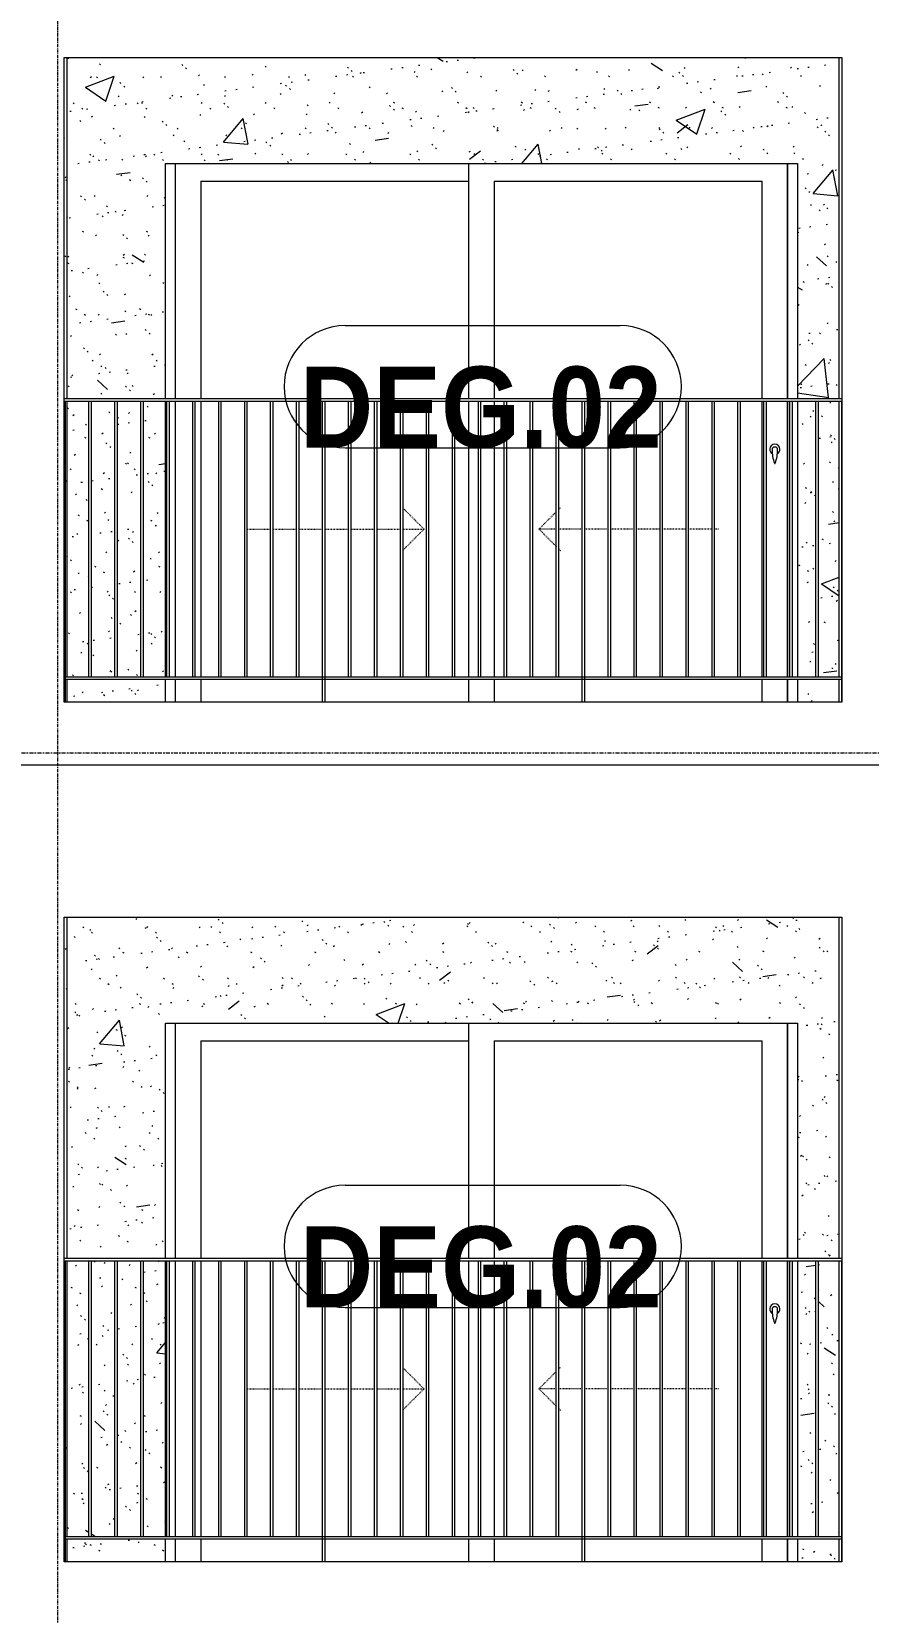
# Model space of a CAD drawing. Header units: millimetres. Extents: x -134153 to 99383, y -5233 to 35400.
# Drawn here: x 61355 to 64664, y 5600 to 11852 of the extents above; entities that cross this region are included whole.
import ezdxf

# ---------------------------------------------------------------- set-up
doc = ezdxf.new("R2010")
doc.units = ezdxf.units.MM
for name, pattern in [('Centre', [31.75, 6.35, -4.7625, 15.875, -4.7625]), ('Dash', [6, 3, -3]), ('Grid Line', [22.225, 12.7, -3.175, 3.175, -3.175])]:
    doc.linetypes.add(name, pattern=pattern)
for name, color, linetype, lineweight in [('0-2', 250, 'Continuous', 5), ('A-DOOR', 31, 'Continuous', 9), ('A-DOOR-FRAM', 31, 'Continuous', 9), ('A-DOOR-HDLN', 31, 'Dash', 9), ('A-DOOR-IDEN', 31, 'Continuous', 9), ('A-FLOR-HRAL', 11, 'Continuous', 9), ('A-FLOR-LEVL-2', 51, 'Centre', 9), ('A-WALL', 113, 'Continuous', 9), ('A-WALL-PATT-1', 9, 'Continuous', 9), ('I-WALL-1', 7, 'Continuous', 9), ('S-GRID-1', 1, 'Grid Line', 9)]:
    doc.layers.add(name, color=color, linetype=linetype, lineweight=lineweight)
doc.styles.add('Arial_B_2', font='arialbd_0.ttf', dxfattribs={"width": 0.9, "height": 320})
pattern_1 = [(50, (82572.6, 0), (1165.98, -102.01), [121.92, -1341.12]), (355, (82572.6, 0), (-225.554, 1222.763), [97.536, -1072.896]), (100.451, (82669.8, -8.5), (940.433, 1120.746), [103.616, -1139.776]), (46.184, (82572.6, 325.1), (1734.91, -269.07), [182.88, -2011.68]), (96.636, (82717.2, 302.7), (1519.38, 1583.54), [155.42, -1709.66]), (351.184, (82572.6, 325.1), (1519.39, 1583.52), [146.3, -1609.34]), (21, (82735.2, 243.8), (970.332, -654.498), [121.92, -1341.12]), (326, (82735.2, 243.8), (395.53, 1178.804), [97.536, -1072.896]), (71.451, (82816, 189.3), (1365.87, 524.296), [103.616, -1139.776]), (37.5, (82572.62, 0), (19.767, 541.153), [53.645, -1006.246, 53.645, -1035.507, -1076.96]), (37.5, (82572.62, 0), (19.767, 541.153), [-2149.043, 53.645, -1023.315]), (7.5, (82572.6, 0), (427.646, 641.156), [53.645, -567.334, 53.645, -981.862, -410.464]), (7.5, (82572.6, 0), (427.646, 641.156), [-1656.486, 53.645, -356.82]), (327.5, (82210.1, 0), (867.782, -36.665), [53.645, -352.755, 53.645, -1214.323, -1682.496]), (327.5, (82210.1, 0), (867.782, -36.665), [-1674.368, 53.645, -1628.85]), (317.5, (82047.56, 0), (948.028, 162.73), [53.645, -474.675, 53.645, -788.416, -1194.816]), (317.5, (82047.56, 0), (948.028, 162.73), [-1370.38, 53.645, -1141.17])]
pattern_2 = [(37.5, (82572.62, 0), (-5.1206, 156.61216), [5.364, -118.181, 5.364, -132.812, -132.08]), (37.5, (82572.62, 0), (-5.1206, 156.61216), [-261.722, 5.364, -126.716]), (7.5, (82572.62, 0), (143.847, 229.3842), [5.364, -61.285, 5.364, -105.989, -42.672]), (7.5, (82572.62, 0), (143.847, 229.3842), [-178.003, 5.364, -37.308]), (327.5, (82472.65, 0), (253.1176, 0.4601), [5.364, -35.276, 5.364, -140.94, -191.008]), (327.5, (82472.65, 0), (253.1176, 0.4601), [-186.944, 5.364, -185.644]), (317.5, (82472.65, 0), (244.3381, 71.3376), [5.364, -14.956, 5.364, -90.546, -109.728]), (317.5, (82472.65, 0), (244.3381, 71.3376), [-116.23, 5.364, -104.364])]

# ---------------------------------------------------------------- blocks, each defined once
blk = doc.blocks.new('NCV_TKTC_TANG 2_rvt-2-TKCS_MẶT ĐỨNG HƯỚNG NAM')
at = {"layer": 'A-WALL-PATT-1'}
h = blk.add_hatch(dxfattribs=at)
h.set_pattern_fill('FP_31', color=256, style=0, pattern_type=2)
h.set_pattern_definition(pattern_1)
h.paths.add_polyline_path([(99987.4, 5800), (99987.6, 5800), (99987.1, 5890), (99982.6, 5890), (99982.6, 5800)])
h.paths.add_polyline_path([(99982.6, 5900), (99987.6, 5900), (99987.6, 6990), (99982.6, 6990), (99982.6, 6513.3)])
h.paths.add_polyline_path([(99987.6, 7000), (99987.6, 8350), (99977.6, 8350), (99977.6, 7000), (99983.4, 7000)])
h = blk.add_hatch(dxfattribs=at)
h.set_pattern_fill('FP_32', color=256, style=0, pattern_type=2)
h.set_pattern_definition(pattern_2)
h.paths.add_polyline_path([(99987.4, 5800), (99987.6, 5800), (99987.1, 5890), (99982.6, 5890), (99982.6, 5800)])
h.paths.add_polyline_path([(99982.6, 5900), (99987.6, 5900), (99987.6, 6990), (99982.6, 6990), (99982.6, 6513.3)])
h.paths.add_polyline_path([(99987.6, 7000), (99987.6, 8350), (99977.6, 8350), (99977.6, 7000), (99983.4, 7000)])
h = blk.add_hatch(dxfattribs=at)
h.set_pattern_fill('FP_31', color=256, style=0, pattern_type=2)
h.set_pattern_definition(pattern_1)
h.paths.add_polyline_path([(102877.6, 5800), (103042.6, 5800), (103042.6, 5890), (102877.6, 5890)])
h.paths.add_polyline_path([(100013.2, 5800), (100377.6, 5800), (100377.6, 5890), (99987.6, 5890), (99987.6, 5800), (100003.9, 5800)])
h.paths.add_polyline_path([(100290.6, 5900), (100377.6, 5900), (100377.6, 6990), (100290.6, 6990), (100290.6, 6191.2)])
h.paths.add_polyline_path([(100057.6, 5900), (100075.2, 5900), (100075.2, 6990), (99987.6, 6990), (99987.6, 5900), (100030.3, 5900)])
h.paths.add_polyline_path([(103042.6, 5900), (103042.6, 6990), (102959.8, 6990), (102959.8, 5900), (103024.5, 5900)])
h.paths.add_polyline_path([(100085.2, 5900), (100177.9, 5900), (100177.9, 6990), (100085.2, 6990), (100085.2, 5934.6)])
h.paths.add_polyline_path([(102877.6, 5900), (102949.8, 5900), (102949.8, 6990), (102877.6, 6990), (102877.6, 6513.3)])
h.paths.add_polyline_path([(100187.9, 5900), (100280.6, 5900), (100280.6, 6990), (100187.9, 6990), (100187.9, 6062.9)])
h.paths.add_polyline_path([(100214.4, 7000), (100377.6, 7000), (100377.6, 7930), (102877.6, 7930), (102877.6, 7000), (103042.6, 7000), (103042.6, 8350), (99987.6, 8350), (99987.6, 7000)])
h = blk.add_hatch(dxfattribs=at)
h.set_pattern_fill('FP_32', color=256, style=0, pattern_type=2)
h.set_pattern_definition(pattern_2)
h.paths.add_polyline_path([(102877.6, 5800), (103042.6, 5800), (103042.6, 5890), (102877.6, 5890)])
h.paths.add_polyline_path([(100013.2, 5800), (100377.6, 5800), (100377.6, 5890), (99987.6, 5890), (99987.6, 5800), (100003.9, 5800)])
h.paths.add_polyline_path([(100290.6, 5900), (100377.6, 5900), (100377.6, 6990), (100290.6, 6990), (100290.6, 6191.2)])
h.paths.add_polyline_path([(100057.6, 5900), (100075.2, 5900), (100075.2, 6990), (99987.6, 6990), (99987.6, 5900), (100030.3, 5900)])
h.paths.add_polyline_path([(103042.6, 5900), (103042.6, 6990), (102959.8, 6990), (102959.8, 5900), (103024.5, 5900)])
h.paths.add_polyline_path([(100085.2, 5900), (100177.9, 5900), (100177.9, 6990), (100085.2, 6990), (100085.2, 5934.6)])
h.paths.add_polyline_path([(102877.6, 5900), (102949.8, 5900), (102949.8, 6990), (102877.6, 6990), (102877.6, 6513.3)])
h.paths.add_polyline_path([(100187.9, 5900), (100280.6, 5900), (100280.6, 6990), (100187.9, 6990), (100187.9, 6062.9)])
h.paths.add_polyline_path([(100214.4, 7000), (100377.6, 7000), (100377.6, 7930), (102877.6, 7930), (102877.6, 7000), (103042.6, 7000), (103042.6, 8350), (99987.6, 8350), (99987.6, 7000)])
at = {"layer": 'I-WALL-1'}
for p, q in [((99987.6, 8350), (99987.6, 7000)), ((103042.6, 7000), (103042.6, 8350)), ((100377.6, 7000), (100377.6, 7930)), ((100377.6, 7930), (102877.6, 7930)), ((102877.6, 7930), (102877.6, 7000)), ((99987.6, 6990), (99987.6, 5900)), ((100377.6, 5900), (100377.6, 6990)), ((102877.6, 6990), (102877.6, 5900)), ((103042.6, 5900), (103042.6, 6990)), ((99987.6, 5890), (99987.6, 5800)), ((100377.6, 5800), (100377.6, 5890)), ((102877.6, 5890), (102877.6, 5800)), ((103042.6, 5800), (103042.6, 5890))]:
    blk.add_line(p, q, dxfattribs=at)
blk = doc.blocks.new('NCV_TKTC_TANG 3 - 4_rvt-4-TKCS_MẶT ĐỨNG HƯỚNG NAM')
at = {"layer": 'A-WALL-PATT-1'}
h = blk.add_hatch(dxfattribs=at)
h.set_pattern_fill('FP_31', color=256, style=0, pattern_type=2)
h.set_pattern_definition(pattern_1)
h.paths.add_polyline_path([(99987.6, 9200), (99987.1, 9290), (99982.6, 9290), (99982.6, 9200), (99987.4, 9200)])
h.paths.add_polyline_path([(99987.6, 9300), (99987.6, 10390), (99982.6, 10390), (99982.6, 9300), (99987.1, 9300)])
h.paths.add_polyline_path([(99977.6, 10400), (99987.6, 10400), (99987.6, 11750), (99977.6, 11750), (99977.6, 10930.1)])
h = blk.add_hatch(dxfattribs=at)
h.set_pattern_fill('FP_32', color=256, style=0, pattern_type=2)
h.set_pattern_definition(pattern_2)
h.paths.add_polyline_path([(99987.6, 9200), (99987.1, 9290), (99982.6, 9290), (99982.6, 9200), (99987.4, 9200)])
h.paths.add_polyline_path([(99987.6, 9300), (99987.6, 10390), (99982.6, 10390), (99982.6, 9300), (99987.1, 9300)])
h.paths.add_polyline_path([(99977.6, 10400), (99987.6, 10400), (99987.6, 11750), (99977.6, 11750), (99977.6, 10930.1)])
h = blk.add_hatch(dxfattribs=at)
h.set_pattern_fill('FP_31', color=256, style=0, pattern_type=2)
h.set_pattern_definition(pattern_1)
h.paths.add_polyline_path([(100013.2, 9200), (100377.6, 9200), (100377.6, 9290), (99987.6, 9290), (99987.6, 9200), (100003.9, 9200)])
h.paths.add_polyline_path([(103031.7, 9200), (103042.6, 9200), (103042.6, 9290), (102877.6, 9290), (102877.6, 9200)])
h.paths.add_polyline_path([(100021.4, 9300), (100075.2, 9300), (100075.2, 10390), (99987.6, 10390), (99987.6, 9300)])
h.paths.add_polyline_path([(100085.2, 9300), (100177.9, 9300), (100177.9, 10390), (100085.2, 10390), (100085.2, 9334.6)])
h.paths.add_polyline_path([(100187.9, 9300), (100280.6, 9300), (100280.6, 10390), (100187.9, 10390), (100187.9, 9462.9)])
h.paths.add_polyline_path([(103024.5, 9300), (103042.6, 9300), (103042.6, 10390), (102959.8, 10390), (102959.8, 9300)])
h.paths.add_polyline_path([(102949.8, 9300), (102949.8, 10390), (102877.6, 10390), (102877.6, 9300)])
h.paths.add_polyline_path([(100377.6, 9300), (100377.6, 10390), (100290.6, 10390), (100290.6, 9300)])
h.paths.add_polyline_path([(100218.5, 10400), (100377.6, 10400), (100377.6, 11330), (102877.6, 11330), (102877.6, 10400), (103042.6, 10400), (103042.6, 11750), (99987.6, 11750), (99987.6, 10400), (100214.4, 10400)])
h = blk.add_hatch(dxfattribs=at)
h.set_pattern_fill('FP_32', color=256, style=0, pattern_type=2)
h.set_pattern_definition(pattern_2)
h.paths.add_polyline_path([(100013.2, 9200), (100377.6, 9200), (100377.6, 9290), (99987.6, 9290), (99987.6, 9200), (100003.9, 9200)])
h.paths.add_polyline_path([(103031.7, 9200), (103042.6, 9200), (103042.6, 9290), (102877.6, 9290), (102877.6, 9200)])
h.paths.add_polyline_path([(100021.4, 9300), (100075.2, 9300), (100075.2, 10390), (99987.6, 10390), (99987.6, 9300)])
h.paths.add_polyline_path([(100085.2, 9300), (100177.9, 9300), (100177.9, 10390), (100085.2, 10390), (100085.2, 9334.6)])
h.paths.add_polyline_path([(100187.9, 9300), (100280.6, 9300), (100280.6, 10390), (100187.9, 10390), (100187.9, 9462.9)])
h.paths.add_polyline_path([(103024.5, 9300), (103042.6, 9300), (103042.6, 10390), (102959.8, 10390), (102959.8, 9300)])
h.paths.add_polyline_path([(102949.8, 9300), (102949.8, 10390), (102877.6, 10390), (102877.6, 9300)])
h.paths.add_polyline_path([(100377.6, 9300), (100377.6, 10390), (100290.6, 10390), (100290.6, 9300)])
h.paths.add_polyline_path([(100218.5, 10400), (100377.6, 10400), (100377.6, 11330), (102877.6, 11330), (102877.6, 10400), (103042.6, 10400), (103042.6, 11750), (99987.6, 11750), (99987.6, 10400), (100214.4, 10400)])
at = {"layer": 'I-WALL-1'}
for p, q in [((99987.6, 11750), (99987.6, 10400)), ((103042.6, 10400), (103042.6, 11750)), ((100377.6, 10400), (100377.6, 11330)), ((100377.6, 11330), (102877.6, 11330)), ((102877.6, 11330), (102877.6, 10400)), ((99987.6, 10390), (99987.6, 9300)), ((100377.6, 9300), (100377.6, 10390)), ((102877.6, 10390), (102877.6, 9300)), ((103042.6, 9300), (103042.6, 10390)), ((99987.6, 9290), (99987.6, 9200)), ((100377.6, 9200), (100377.6, 9290)), ((102877.6, 9290), (102877.6, 9200)), ((103042.6, 9200), (103042.6, 9290))]:
    blk.add_line(p, q, dxfattribs=at)
blk = doc.blocks.new('DEG_02-DEG_03 - DEG_02-2500x2400mm-CỬA ĐI 02 CÁNH TRƯỢT-V252-TKCS_MẶT ĐỨNG HƯỚNG NAM')
at = {"layer": 'A-DOOR'}
for p, q in [((101577.6, 10400), (101577.6, 11330)), ((102837.6, 11330), (102837.6, 10400)), ((100517.6, 11260), (100517.6, 10400)), ((100517.6, 11260), (101577.6, 11260)), ((101677.6, 11260), (101677.6, 10400)), ((101677.6, 11260), (102737.6, 11260)), ((102737.6, 10400), (102737.6, 11260)), ((100517.6, 10390), (100517.6, 9300)), ((101577.6, 9300), (101577.6, 10390)), ((101677.6, 10390), (101677.6, 9300)), ((102737.6, 9300), (102737.6, 10390)), ((102837.6, 10390), (102837.6, 9300)), ((100517.6, 9290), (100517.6, 9200)), ((101577.6, 9200), (101577.6, 9290)), ((101677.6, 9290), (101677.6, 9200)), ((102737.6, 9200), (102737.6, 9290)), ((102837.6, 9290), (102837.6, 9200))]:
    blk.add_line(p, q, dxfattribs=at)
at = {"layer": 'A-DOOR', "flags": 128}
blk.add_lwpolyline([(102789.1, 10208.7), (102789.1, 10208.7), (102789, 10208.7), (102789, 10208.7), (102789, 10208.7), (102789, 10208.7), (102789, 10208.7), (102789, 10208.7), (102788.9, 10208.7), (102788.9, 10208.7), (102788.9, 10208.7), (102788.9, 10208.7), (102788.8, 10208.7), (102788.8, 10208.7), (102788.8, 10208.7), (102788.7, 10208.7), (102788.7, 10208.7), (102788.7, 10208.7), (102788.6, 10208.7), (102788.6, 10208.7), (102788.5, 10208.7), (102788.5, 10208.7), (102788.4, 10208.7), (102788.4, 10208.7), (102788.3, 10208.7), (102788.3, 10208.7), (102788.2, 10208.7), (102788.2, 10208.7), (102788.1, 10208.7), (102788.1, 10208.7), (102788, 10208.7), (102787.9, 10208.7), (102787.9, 10208.7), (102787.8, 10208.7), (102787.8, 10208.7), (102787.7, 10208.7), (102787.6, 10208.7), (102787.6, 10208.7), (102787.5, 10208.7), (102787.5, 10208.7), (102787.4, 10208.7), (102787.3, 10208.7), (102787.3, 10208.7), (102787.2, 10208.7), (102787.2, 10208.7), (102787.1, 10208.7), (102787.1, 10208.7), (102787, 10208.7), (102786.9, 10208.7), (102786.9, 10208.7), (102786.8, 10208.7), (102786.8, 10208.7), (102786.7, 10208.7), (102786.7, 10208.7), (102786.6, 10208.7), (102786.6, 10208.7), (102786.5, 10208.7), (102786.5, 10208.7), (102786.5, 10208.7), (102786.4, 10208.7), (102786.4, 10208.7), (102786.3, 10208.7), (102786.3, 10208.7), (102786.3, 10208.7), (102786.2, 10208.7), (102786.2, 10208.7), (102786.2, 10208.7), (102786.2, 10208.7), (102786.2, 10208.7), (102786.1, 10208.7), (102786.1, 10208.7), (102786.1, 10208.7), (102786.1, 10208.7), (102786.1, 10208.7), (102786.1, 10208.7), (102786.1, 10208.7)], dxfattribs=at)
at = {"layer": 'A-DOOR'}
for centre, radius, start, end in [((102787.6, 10200), 20, 0, 180), ((102787.6, 10200), 20, 180, 240), ((102786.1, 10199.2), 9.45, 90, 180), ((102941.4, 10199.2), 164.8, 180, 199.13397), ((102789.1, 10199.2), 9.45, 0, 90), ((102633.8, 10199.2), 164.8, 340.86603, 0), ((102787.6, 10200), 20, 300, 0), ((102787.9, 10146), 2.34, 199.13397, 261.03098), ((102787.2, 10146), 2.34, 278.96902, 340.86603)]:
    blk.add_arc(centre, radius, start, end, dxfattribs=at)
at = {"layer": 'A-DOOR-FRAM'}
for p, q in [((100417.6, 10400), (100417.6, 11330)), ((102837.6, 10400), (102837.6, 11330)), ((100417.6, 9300), (100417.6, 10390)), ((102837.6, 9300), (102837.6, 10390)), ((100417.6, 9200), (100417.6, 9290)), ((102837.6, 9200), (102837.6, 9290))]:
    blk.add_line(p, q, dxfattribs=at)
at = {"layer": 'A-DOOR-HDLN'}
for p, q in [((101400.3, 9884.2), (101317.2, 9967.3)), ((101854.8, 9884.2), (101923.2, 9952.6)), ((101933.2, 9962.6), (101939.7, 9969.1)), ((100701.2, 9884.2), (100793.9, 9884.2)), ((100803.9, 9884.2), (100896.5, 9884.2)), ((100906.5, 9884.2), (100999.2, 9884.2)), ((101009.2, 9884.2), (101101.9, 9884.2)), ((101111.9, 9884.2), (101204.5, 9884.2)), ((101215.6, 9884.2), (101307.2, 9884.2)), ((101400.3, 9884.2), (101317.2, 9801.1)), ((101317.2, 9884.2), (101400.3, 9884.2)), ((101854.8, 9884.2), (101923.2, 9815.8)), ((101923.2, 9884.2), (101854.8, 9884.2)), ((102025.9, 9884.2), (101933.2, 9884.2)), ((102128.5, 9884.2), (102035.9, 9884.2)), ((102231.2, 9884.2), (102138.5, 9884.2)), ((102333.8, 9884.2), (102241.2, 9884.2)), ((102436.5, 9884.2), (102343.8, 9884.2)), ((102539.2, 9884.2), (102446.5, 9884.2)), ((102564.8, 9884.2), (102549.2, 9884.2)), ((101933.2, 9805.8), (101939.7, 9799.4))]:
    blk.add_line(p, q, dxfattribs=at)
blk = doc.blocks.new('Railing - 10mm-1251313-TKCS_MẶT ĐỨNG HƯỚNG NAM')
at = {"layer": 'A-FLOR-HRAL'}
for p, q in [((52620.064287, 5900), (52620.064287, 6990)), ((52630.064287, 5900), (52630.064287, 6990))]:
    blk.add_line(p, q, dxfattribs=at)
blk = doc.blocks.new('Railing - 50 x 10mm-1251315-TKCS_MẶT ĐỨNG HƯỚNG NAM')
at = {"layer": 'A-FLOR-HRAL'}
for p, q in [((51697.564287, 5800), (51697.564287, 6990)), ((51707.564287, 6990), (51697.564287, 6990)), ((51707.564287, 5800), (51707.564287, 6990))]:
    blk.add_line(p, q, dxfattribs=at)
blk = doc.blocks.new('Railing - 50 x 10mm-1251311-TKCS_MẶT ĐỨNG HƯỚNG NAM')
at = {"layer": 'A-FLOR-HRAL'}
for p in [(52722.564287, 5800), (52727.564287, 6990)]:
    blk.add_line(p, (52722.564287, 6990), dxfattribs=at)
blk = doc.blocks.new('Railing - 50 x 10mm-V294-TKCS_MẶT ĐỨNG HƯỚNG NAM')
at = {"layer": 'A-FLOR-HRAL'}
blk.add_line((103052.5, 5800), (103052.5, 6990), dxfattribs=at)
blk = doc.blocks.new('Railing - Railing-1267822-TKCS_MẶT ĐỨNG HƯỚNG NAM')
at = {"layer": 'A-FLOR-HRAL'}
for p, q in [((99977.6, 5900), (103052.6, 5900)), ((103052.6, 5890), (99977.6, 5890))]:
    blk.add_line(p, q, dxfattribs=at)
at = {"extrusion": (0, 0, -1), "zscale": -1}
for name, p in [('Railing - 50 x 10mm-1251311-TKCS_MẶT ĐỨNG HƯỚNG NAM', (-152705.1, 0)), ('Railing - 10mm-1251313-TKCS_MẶT ĐỨNG HƯỚNG NAM', (-152705.3, 0)), ('Railing - 10mm-1251313-TKCS_MẶT ĐỨNG HƯỚNG NAM', (-152808, 0)), ('Railing - 10mm-1251313-TKCS_MẶT ĐỨNG HƯỚNG NAM', (-152910.6, 0)), ('Railing - 10mm-1251313-TKCS_MẶT ĐỨNG HƯỚNG NAM', (-153013.3, 0)), ('Railing - 10mm-1251313-TKCS_MẶT ĐỨNG HƯỚNG NAM', (-153116, 0)), ('Railing - 10mm-1251313-TKCS_MẶT ĐỨNG HƯỚNG NAM', (-153218.6, 0)), ('Railing - 10mm-1251313-TKCS_MẶT ĐỨNG HƯỚNG NAM', (-153321.3, 0)), ('Railing - 10mm-1251313-TKCS_MẶT ĐỨNG HƯỚNG NAM', (-153423.9, 0)), ('Railing - 10mm-1251313-TKCS_MẶT ĐỨNG HƯỚNG NAM', (-153526.6, 0)), ('Railing - 50 x 10mm-1251315-TKCS_MẶT ĐỨNG HƯỚNG NAM', (-152706.8, 0)), ('Railing - 10mm-1251313-TKCS_MẶT ĐỨNG HƯỚNG NAM', (-153731.9, 0)), ('Railing - 10mm-1251313-TKCS_MẶT ĐỨNG HƯỚNG NAM', (-153834.6, 0)), ('Railing - 10mm-1251313-TKCS_MẶT ĐỨNG HƯỚNG NAM', (-153937.3, 0)), ('Railing - 10mm-1251313-TKCS_MẶT ĐỨNG HƯỚNG NAM', (-154039.9, 0)), ('Railing - 10mm-1251313-TKCS_MẶT ĐỨNG HƯỚNG NAM', (-154142.6, 0)), ('Railing - 10mm-1251313-TKCS_MẶT ĐỨNG HƯỚNG NAM', (-154245.3, 0)), ('Railing - 10mm-1251313-TKCS_MẶT ĐỨNG HƯỚNG NAM', (-154347.9, 0)), ('Railing - 10mm-1251313-TKCS_MẶT ĐỨNG HƯỚNG NAM', (-154450.6, 0)), ('Railing - 10mm-1251313-TKCS_MẶT ĐỨNG HƯỚNG NAM', (-154553.3, 0)), ('Railing - 50 x 10mm-1251315-TKCS_MẶT ĐỨNG HƯỚNG NAM', (-153733.4, 0)), ('Railing - 10mm-1251313-TKCS_MẶT ĐỨNG HƯỚNG NAM', (-154758.6, 0)), ('Railing - 10mm-1251313-TKCS_MẶT ĐỨNG HƯỚNG NAM', (-154861.2, 0)), ('Railing - 10mm-1251313-TKCS_MẶT ĐỨNG HƯỚNG NAM', (-154963.9, 0)), ('Railing - 10mm-1251313-TKCS_MẶT ĐỨNG HƯỚNG NAM', (-155066.6, 0)), ('Railing - 10mm-1251313-TKCS_MẶT ĐỨNG HƯỚNG NAM', (-155169.2, 0)), ('Railing - 10mm-1251313-TKCS_MẶT ĐỨNG HƯỚNG NAM', (-155271.9, 0)), ('Railing - 10mm-1251313-TKCS_MẶT ĐỨNG HƯỚNG NAM', (-155374.6, 0)), ('Railing - 10mm-1251313-TKCS_MẶT ĐỨNG HƯỚNG NAM', (-155477.2, 0)), ('Railing - 10mm-1251313-TKCS_MẶT ĐỨNG HƯỚNG NAM', (-155579.9, 0))]:
    blk.add_blockref(name, p, dxfattribs=at)
blk.add_blockref('Railing - 50 x 10mm-V294-TKCS_MẶT ĐỨNG HƯỚNG NAM', (0, 0))
blk = doc.blocks.new('Top Rail Type - Top Rail_Internal_-1267826-TKCS_MẶT ĐỨNG HƯỚNG NAM')
at = {"layer": 'A-FLOR-HRAL'}
for p, q in [((103052.564287, 7000), (99977.564287, 7000)), ((99977.564287, 6990), (103052.564287, 6990))]:
    blk.add_line(p, q, dxfattribs=at)
blk = doc.blocks.new('Railing - Railing-4539309-TKCS_MẶT ĐỨNG HƯỚNG NAM')
at = {"layer": 'A-FLOR-HRAL'}
for p, q in [((99977.6, 9300), (103052.6, 9300)), ((103052.6, 9290), (99977.6, 9290))]:
    blk.add_line(p, q, dxfattribs=at)
at = {"extrusion": (0, 0, -1), "zscale": -1}
for name, p in [('Railing - 50 x 10mm-1251311-TKCS_MẶT ĐỨNG HƯỚNG NAM', (-152705.1, 3400)), ('Railing - 10mm-1251313-TKCS_MẶT ĐỨNG HƯỚNG NAM', (-152705.3, 3400)), ('Railing - 10mm-1251313-TKCS_MẶT ĐỨNG HƯỚNG NAM', (-152808, 3400)), ('Railing - 10mm-1251313-TKCS_MẶT ĐỨNG HƯỚNG NAM', (-152910.6, 3400)), ('Railing - 10mm-1251313-TKCS_MẶT ĐỨNG HƯỚNG NAM', (-153013.3, 3400)), ('Railing - 10mm-1251313-TKCS_MẶT ĐỨNG HƯỚNG NAM', (-153116, 3400)), ('Railing - 10mm-1251313-TKCS_MẶT ĐỨNG HƯỚNG NAM', (-153218.6, 3400)), ('Railing - 10mm-1251313-TKCS_MẶT ĐỨNG HƯỚNG NAM', (-153321.3, 3400)), ('Railing - 10mm-1251313-TKCS_MẶT ĐỨNG HƯỚNG NAM', (-153423.9, 3400)), ('Railing - 10mm-1251313-TKCS_MẶT ĐỨNG HƯỚNG NAM', (-153526.6, 3400)), ('Railing - 50 x 10mm-1251315-TKCS_MẶT ĐỨNG HƯỚNG NAM', (-152706.8, 3400)), ('Railing - 10mm-1251313-TKCS_MẶT ĐỨNG HƯỚNG NAM', (-153731.9, 3400)), ('Railing - 10mm-1251313-TKCS_MẶT ĐỨNG HƯỚNG NAM', (-153834.6, 3400)), ('Railing - 10mm-1251313-TKCS_MẶT ĐỨNG HƯỚNG NAM', (-153937.3, 3400)), ('Railing - 10mm-1251313-TKCS_MẶT ĐỨNG HƯỚNG NAM', (-154039.9, 3400)), ('Railing - 10mm-1251313-TKCS_MẶT ĐỨNG HƯỚNG NAM', (-154142.6, 3400)), ('Railing - 10mm-1251313-TKCS_MẶT ĐỨNG HƯỚNG NAM', (-154245.3, 3400)), ('Railing - 10mm-1251313-TKCS_MẶT ĐỨNG HƯỚNG NAM', (-154347.9, 3400)), ('Railing - 10mm-1251313-TKCS_MẶT ĐỨNG HƯỚNG NAM', (-154450.6, 3400)), ('Railing - 10mm-1251313-TKCS_MẶT ĐỨNG HƯỚNG NAM', (-154553.3, 3400)), ('Railing - 50 x 10mm-1251315-TKCS_MẶT ĐỨNG HƯỚNG NAM', (-153733.4, 3400)), ('Railing - 10mm-1251313-TKCS_MẶT ĐỨNG HƯỚNG NAM', (-154758.6, 3400)), ('Railing - 10mm-1251313-TKCS_MẶT ĐỨNG HƯỚNG NAM', (-154861.2, 3400)), ('Railing - 10mm-1251313-TKCS_MẶT ĐỨNG HƯỚNG NAM', (-154963.9, 3400)), ('Railing - 10mm-1251313-TKCS_MẶT ĐỨNG HƯỚNG NAM', (-155066.6, 3400)), ('Railing - 10mm-1251313-TKCS_MẶT ĐỨNG HƯỚNG NAM', (-155169.2, 3400)), ('Railing - 10mm-1251313-TKCS_MẶT ĐỨNG HƯỚNG NAM', (-155271.9, 3400)), ('Railing - 10mm-1251313-TKCS_MẶT ĐỨNG HƯỚNG NAM', (-155374.6, 3400)), ('Railing - 10mm-1251313-TKCS_MẶT ĐỨNG HƯỚNG NAM', (-155477.2, 3400)), ('Railing - 10mm-1251313-TKCS_MẶT ĐỨNG HƯỚNG NAM', (-155579.9, 3400))]:
    blk.add_blockref(name, p, dxfattribs=at)
blk.add_blockref('Railing - 50 x 10mm-V294-TKCS_MẶT ĐỨNG HƯỚNG NAM', (0, 3400))
blk = doc.blocks.new('Top Rail Type - Top Rail_Internal_-4539310-TKCS_MẶT ĐỨNG HƯỚNG NAM')
at = {"layer": 'A-FLOR-HRAL'}
for p, q in [((103052.564287, 10400), (99977.564287, 10400)), ((99977.564287, 10390), (103052.564287, 10390))]:
    blk.add_line(p, q, dxfattribs=at)
blk = doc.blocks.new('STN_Door Tag - STN_Door Tag-1788670-TKCS_MẶT ĐỨNG HƯỚNG NAM')
at = {"layer": 'A-DOOR-IDEN'}
for p, q in [((50538.4, 10689.1), (51626.5, 10689.1)), ((50538.4, 10206.1), (51626.5, 10206.1))]:
    blk.add_line(p, q, dxfattribs=at)
for centre, start, end in [((50538.4, 10447.6), 90, 270), ((51626.5, 10447.6), 270, 90)]:
    blk.add_arc(centre, 241.5, start, end, dxfattribs=at)

msp = doc.modelspace()

# ---------------------------------------------------------------- linework, layer by layer
at = {"layer": 'A-FLOR-LEVL-2'}
msp.add_line((-12769.4, 9000), (95658.9, 9000), dxfattribs=at)
at = {"layer": 'A-WALL'}
for p, q in [((61483.9, 11750), (64558.9, 11750)), ((61483.9, 9200), (61483.9, 11750)), ((64558.9, 11750), (64558.9, 9200)), ((64558.9, 9200), (61483.9, 9200)), ((68358.9, 8950), (61273.9, 8950)), ((61483.9, 8350), (64558.9, 8350)), ((61483.9, 5800), (61483.9, 8350)), ((64558.9, 8350), (64558.9, 5800)), ((64558.9, 5800), (61483.9, 5800))]:
    msp.add_line(p, q, dxfattribs=at)
at = {"layer": 'S-GRID-1'}
msp.add_line((61458.9, 856.3), (61458.9, 30285.9), dxfattribs=at)

# ---------------------------------------------------------------- block references
at = {"layer": '0-2'}
for name in ['NCV_TKTC_TANG 3 - 4_rvt-4-TKCS_MẶT ĐỨNG HƯỚNG NAM', 'NCV_TKTC_TANG 2_rvt-2-TKCS_MẶT ĐỨNG HƯỚNG NAM']:
    msp.add_blockref(name, (-38493.7, 0), dxfattribs=at)
at = {"layer": 'A-DOOR'}
for p in [(-38493.7, 0), (-38493.7, -3400)]:
    msp.add_blockref('DEG_02-DEG_03 - DEG_02-2500x2400mm-CỬA ĐI 02 CÁNH TRƯỢT-V252-TKCS_MẶT ĐỨNG HƯỚNG NAM', p, dxfattribs=at)
at = {"layer": 'A-DOOR-IDEN'}
for p in [(12056.3, 0), (12056.3, -3400)]:
    msp.add_blockref('STN_Door Tag - STN_Door Tag-1788670-TKCS_MẶT ĐỨNG HƯỚNG NAM', p, dxfattribs=at)
at = {"layer": 'A-FLOR-HRAL'}
for name in ['Top Rail Type - Top Rail_Internal_-4539310-TKCS_MẶT ĐỨNG HƯỚNG NAM', 'Railing - Railing-4539309-TKCS_MẶT ĐỨNG HƯỚNG NAM', 'Top Rail Type - Top Rail_Internal_-1267826-TKCS_MẶT ĐỨNG HƯỚNG NAM', 'Railing - Railing-1267822-TKCS_MẶT ĐỨNG HƯỚNG NAM']:
    msp.add_blockref(name, (-38493.7, 0), dxfattribs=at)

# ---------------------------------------------------------------- texts
at = {"layer": 'A-DOOR-IDEN', "char_height": 320, "width": 1467.36, "attachment_point": 5, "line_spacing_factor": 0.936439, "style": 'Arial_B_2'}
for insert in [(63130.6, 10364.6), (63130.6, 6964.6)]:
    msp.add_mtext('\\pt7.2,14.4,21.6,28.8,36,43.2,50.4,57.6,64.8,72,79.2,86.4,93.6,100.8,108,115.2,122.4,129.6,136.8,144,151.2,158.4,165.6,172.8,180,187.2,194.4,201.6,208.8,216,223.2,230.4;DEG.02', dxfattribs=dict(at, insert=insert))

doc.saveas('drawing.dxf')
